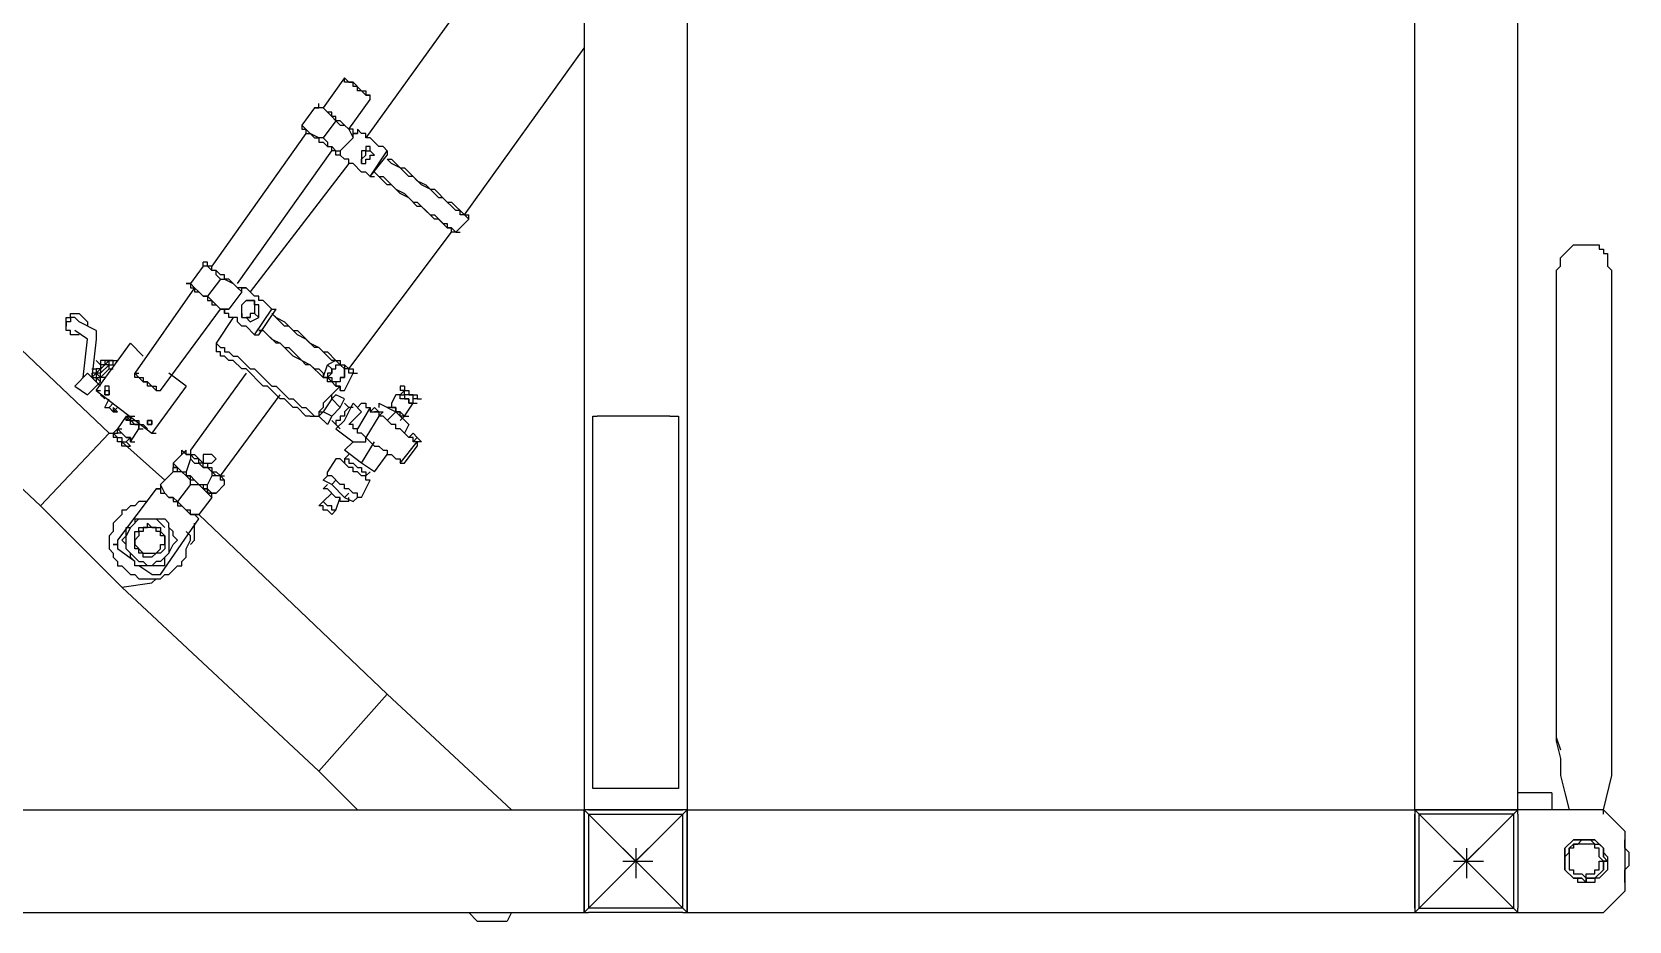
# Model space of a CAD drawing. Extents: x 855 to 1547, y 199 to 1196.
# Drawn here: x 1400.79 to 1439.22, y 561.9 to 583.3 of the extents above; entities that cross this region are included whole.
import ezdxf

# ---------------------------------------------------------------- set-up
doc = ezdxf.new("R2010")
doc.units = 0
doc.layers.add('2345-64C-02_Sort_layout', color=7, linetype='CONTINUOUS')

msp = doc.modelspace()

# ---------------------------------------------------------------- linework, layer by layer
at = {"layer": '2345-64C-02_Sort_layout', "color": 7}
for points in [[(1434.06517, 564.58028), (1434.06517, 598.06018)], [(1436.53754, 564.58028), (1436.53754, 598.06018)], [(1383.58774, 591.77626), (1402.64558, 573.64561)], [(1381.83653, 589.92199), (1400.99733, 571.89435)], [(1413.0501, 586.62551), (1408.82648, 580.75365)], [(1416.55261, 586.72853), (1416.55261, 564.58028)], [(1414.08025, 586.11043), (1414.08025, 564.58028)], [(1411.19583, 578.89938), (1414.08025, 582.91697)], [(1408.31141, 582.19586), (1407.79633, 581.47476)], [(1408.9295, 581.68079), (1408.9295, 581.7838), (1408.82648, 581.7838), (1408.72347, 581.88682), (1408.62045, 581.88682), (1408.62045, 581.98983), (1408.51744, 581.98983), (1408.51744, 582.09285), (1408.31136, 582.09285), (1408.31136, 582.19586)], [(1408.41442, 582.09285), (1408.31141, 582.19586)], [(1408.41442, 582.09285), (1408.51744, 582.09285), (1408.72347, 581.88682), (1408.82648, 581.88682), (1408.82648, 581.7838), (1408.9295, 581.7838)], [(1408.9295, 581.68079), (1408.9295, 581.7838)], [(1407.5903, 581.47476), (1407.28125, 581.0627)], [(1407.5903, 581.47476), (1407.69331, 581.47476), (1407.69331, 581.57777)], [(1407.89934, 581.37174), (1407.79633, 581.47476), (1407.5903, 581.47476)], [(1407.89934, 581.37174), (1407.79633, 581.47476), (1407.69331, 581.47476), (1407.69331, 581.57777)], [(1408.10542, 581.16571), (1408.00232, 581.26873), (1407.89934, 581.37174)], [(1408.31141, 581.0627), (1408.20835, 581.16571), (1408.10533, 581.16571), (1408.10533, 581.26873), (1408.00232, 581.26873), (1408.00232, 581.37174), (1407.89934, 581.37174)], [(1408.41442, 580.95968), (1408.9295, 581.68079)], [(1407.48728, 580.85667), (1407.38427, 580.95968), (1407.28125, 581.0627)], [(1407.28125, 581.0627), (1407.28125, 581.0627), (1407.28125, 580.95968), (1407.38427, 580.95968), (1407.38427, 580.85667), (1407.48728, 580.85667)], [(1408.10542, 581.16571), (1407.79633, 580.75365), (1407.69331, 580.75365), (1407.48728, 580.85667)], [(1408.10542, 581.16571), (1408.20835, 581.0627), (1408.31136, 581.0627)], [(1408.31141, 581.0627), (1408.41442, 580.95968), (1408.51744, 580.75365), (1408.20839, 580.44461)], [(1408.51744, 580.75365), (1408.51744, 580.85667), (1408.62045, 580.85667), (1408.51744, 580.85667), (1408.51744, 580.95968), (1408.41442, 580.95968), (1408.31136, 581.0627)], [(1407.38427, 580.85667), (1405.11794, 577.6632)], [(1407.48728, 580.85667), (1407.5903, 580.75365), (1407.69331, 580.75365), (1407.69331, 580.65064), (1407.79633, 580.65064), (1407.89934, 580.54762), (1408.00232, 580.54762)], [(1407.79633, 580.75365), (1407.89934, 580.65064), (1407.89934, 580.54762), (1408.00232, 580.54762)], [(1408.62045, 580.95968), (1408.62045, 580.85667)], [(1409.34151, 580.44461), (1409.23854, 580.54762), (1409.13553, 580.54762), (1408.9295, 580.75365), (1408.82648, 580.75365), (1408.82648, 580.85667), (1408.72347, 580.85667), (1408.62045, 580.95968)], [(1405.73603, 577.25114), (1408.00232, 580.44461)], [(1408.00232, 580.54762), (1408.10533, 580.44461), (1408.20835, 580.44461)], [(1408.20839, 580.44461), (1408.20835, 580.34159), (1408.10533, 580.34159), (1408.10533, 580.44461), (1408.00232, 580.44461), (1408.00232, 580.54762)], [(1408.9295, 579.82652), (1408.82648, 579.92953), (1408.72347, 579.92953), (1408.51744, 580.13556), (1408.41442, 580.13556), (1408.41442, 580.23858), (1408.31136, 580.23858), (1408.20835, 580.34159)], [(1408.9295, 580.23858), (1408.9295, 580.34159), (1409.03251, 580.34159), (1408.9295, 580.44461), (1408.9295, 580.54762), (1408.82648, 580.54762), (1408.82648, 580.44461), (1408.72347, 580.44461), (1408.72347, 580.13556), (1408.82648, 580.13556), (1408.82648, 580.23858), (1408.9295, 580.23858)], [(1408.72347, 580.13556), (1408.72347, 580.23858), (1408.82648, 580.34159), (1408.82648, 580.44461), (1408.9295, 580.44461)], [(1408.9295, 579.82652), (1409.34151, 580.44461), (1409.34151, 580.34159)], [(1408.9295, 579.82652), (1409.34151, 580.34159)], [(1409.95965, 579.82652), (1409.85663, 579.82652), (1409.65056, 580.03255), (1409.44453, 580.13556), (1409.34151, 580.23858)], [(1409.34151, 580.23858), (1409.44453, 580.23858), (1409.65056, 580.03255), (1409.75362, 580.03255), (1409.95965, 579.82652)], [(1408.41442, 580.13556), (1406.04507, 577.04511)], [(1409.03251, 579.92953), (1409.13553, 579.82652), (1409.23854, 579.82652), (1409.54754, 579.51747), (1409.75362, 579.41445)], [(1409.6506, 579.41445), (1409.44453, 579.62048), (1409.34151, 579.62048), (1409.03251, 579.92953)], [(1408.9295, 579.82652), (1409.03251, 579.82652)], [(1411.29884, 578.79636), (1411.19583, 578.89938), (1411.09281, 578.89938), (1411.09281, 579.00239), (1410.9898, 579.00239), (1410.68071, 579.31144), (1410.57769, 579.31144), (1410.37171, 579.51747), (1410.16568, 579.62048), (1409.95965, 579.82652), (1410.06266, 579.7235), (1410.26869, 579.62048), (1410.37171, 579.51747), (1410.47472, 579.51747), (1410.78372, 579.20842), (1410.88674, 579.20842), (1411.19583, 578.89938), (1411.29884, 578.89938)], [(1410.9898, 578.48732), (1410.88674, 578.48732), (1410.88674, 578.59033), (1410.78372, 578.59033), (1410.57769, 578.79636), (1410.47472, 578.79636), (1410.16568, 579.10541), (1410.06266, 579.10541), (1409.85663, 579.31144), (1409.65056, 579.41445)], [(1409.75362, 579.41445), (1409.95965, 579.20842), (1410.06266, 579.20842), (1410.37171, 578.89938), (1410.47472, 578.89938), (1410.68071, 578.69335), (1410.78372, 578.69335), (1410.78372, 578.59033), (1410.88674, 578.59033), (1410.9898, 578.48732)], [(1410.9898, 578.48732), (1411.29884, 578.79636)], [(1411.29884, 578.79636), (1411.29884, 578.89938)], [(1408.41442, 575.19084), (1410.88678, 578.48732)], [(1410.9898, 578.48732), (1411.09281, 578.48732)], [(1437.46467, 577.56018), (1437.56769, 577.6632), (1437.56769, 577.86923), (1437.87669, 578.17827), (1438.18578, 578.17827)], [(1438.18578, 578.17827), (1438.49482, 578.17827), (1438.49482, 578.07526), (1438.59784, 578.07526), (1438.59784, 577.97224), (1438.70085, 577.97224), (1438.70085, 577.6632), (1438.80387, 577.56018)], [(1404.91191, 577.6632), (1404.60286, 577.25114)], [(1404.91191, 577.6632), (1404.91191, 577.76621)], [(1405.11794, 577.56018), (1405.11794, 577.6632), (1405.01492, 577.6632), (1405.01492, 577.76621), (1404.91191, 577.76621)], [(1405.11794, 577.56018), (1405.01492, 577.6632), (1404.91191, 577.6632)], [(1405.32397, 577.35415), (1405.22095, 577.45717), (1405.22095, 577.56018), (1405.11794, 577.56018)], [(1405.63301, 577.25114), (1405.52996, 577.35415), (1405.42694, 577.35415), (1405.42694, 577.45717), (1405.32397, 577.45717), (1405.22095, 577.56018), (1405.11794, 577.56018)], [(1437.46467, 577.56018), (1437.46467, 573.85164)], [(1438.80387, 573.85164), (1438.80387, 577.56018)], [(1404.70588, 577.14812), (1403.26367, 575.08782), (1403.36668, 575.08782)], [(1404.60286, 577.25114), (1404.4998, 577.25114), (1404.60286, 577.25114), (1404.60286, 577.14812), (1404.70588, 577.14812), (1404.70588, 577.04511), (1404.80889, 577.04511)], [(1404.80889, 577.04511), (1404.70588, 577.14812), (1404.60286, 577.25114)], [(1405.32397, 577.35415), (1405.01492, 576.94209), (1404.91191, 576.94209), (1404.80889, 577.04511)], [(1405.32397, 577.35415), (1405.42694, 577.35415), (1405.63297, 577.25114)], [(1405.63301, 577.25114), (1405.73599, 577.14812), (1405.83904, 577.04511), (1405.53004, 576.63305)], [(1405.83904, 577.04511), (1405.83904, 577.14812), (1405.73599, 577.14812), (1405.63297, 577.25114)], [(1405.83904, 577.14812), (1405.94206, 577.14812)], [(1406.56015, 576.63305), (1406.35412, 576.83908), (1406.2511, 576.83908), (1406.2511, 576.94209), (1406.14809, 576.94209), (1405.94206, 577.14812), (1405.83904, 577.14812)], [(1404.80889, 577.04511), (1404.91191, 576.94209), (1405.01492, 576.94209), (1405.01492, 576.83908), (1405.11794, 576.83908), (1405.11794, 576.73606), (1405.22095, 576.73606)], [(1405.01492, 576.94209), (1405.11794, 576.83908), (1405.22095, 576.73606)], [(1405.83904, 576.42702), (1405.83904, 576.63305), (1405.83904, 576.73606), (1405.94206, 576.83908), (1406.14809, 576.83908)], [(1405.94206, 576.83908), (1405.83904, 576.73606)], [(1406.04507, 576.83908), (1405.94206, 576.83908)], [(1406.14809, 576.83908), (1406.04507, 576.83908)], [(1406.14809, 576.83908), (1406.14809, 576.63305)], [(1406.14809, 576.73606), (1406.14809, 576.83908)], [(1401.92447, 576.01496), (1401.7184, 576.01496), (1401.7184, 576.11797), (1401.61538, 576.11797), (1401.61538, 576.42702), (1401.7184, 576.42702), (1401.7184, 576.53003), (1401.92443, 576.53003), (1402.1305, 576.324), (1402.1305, 576.22099)], [(1401.92447, 576.324), (1401.82141, 576.42702), (1401.7184, 576.42702), (1401.7184, 576.324), (1401.61538, 576.324), (1401.61538, 576.22099)], [(1403.88176, 574.67576), (1405.32397, 576.63305)], [(1405.22095, 576.73606), (1405.32397, 576.63305), (1405.52996, 576.63305)], [(1405.53004, 576.63305), (1405.42694, 576.63305), (1405.42694, 576.53003), (1405.42694, 576.63305), (1405.32397, 576.63305), (1405.22095, 576.73606)], [(1405.63301, 576.42702), (1405.22095, 575.80893), (1405.22095, 575.6029)], [(1406.14809, 576.01496), (1405.94206, 576.22099), (1405.83904, 576.22099), (1405.73599, 576.324), (1405.73599, 576.42702), (1405.52996, 576.42702), (1405.52996, 576.53003), (1405.42694, 576.53003)], [(1405.83904, 576.63305), (1405.83904, 576.73606)], [(1405.83904, 576.53003), (1405.83904, 576.53003), (1405.83904, 576.63305)], [(1405.83904, 576.53003), (1405.83904, 576.53003), (1405.83904, 576.42702)], [(1405.83904, 576.42702), (1406.04507, 576.42702)], [(1405.83904, 576.42702), (1405.94206, 576.42702)], [(1406.04507, 576.324), (1405.94206, 576.42702)], [(1406.04507, 576.42702), (1406.04507, 576.42702), (1405.94206, 576.42702)], [(1406.14809, 576.63305), (1406.14809, 576.53003), (1406.04507, 576.53003), (1406.04507, 576.42702)], [(1406.14809, 576.53003), (1406.04507, 576.53003), (1406.04507, 576.42702)], [(1406.04507, 576.324), (1406.2511, 576.42702)], [(1406.14809, 576.73606), (1406.14809, 576.63305)], [(1406.2511, 576.73606), (1406.14809, 576.73606)], [(1406.14809, 576.63305), (1406.14809, 576.53003)], [(1406.14809, 576.01496), (1406.56015, 576.63305), (1406.66316, 576.63305)], [(1406.2511, 576.42702), (1406.14809, 576.53003)], [(1406.2511, 576.42702), (1406.2511, 576.73606)], [(1406.2511, 576.01496), (1406.66316, 576.63305)], [(1408.10542, 575.39687), (1408.00232, 575.39687), (1407.69331, 575.70591), (1407.5903, 575.70591), (1407.38427, 575.91194), (1407.17824, 576.01496), (1406.97217, 576.22099), (1406.86915, 576.22099), (1406.56015, 576.53003), (1406.66316, 576.42702), (1406.86915, 576.324), (1407.07518, 576.11797), (1407.17824, 576.11797), (1407.48728, 575.80893), (1407.69331, 575.70591), (1407.79633, 575.6029), (1407.89934, 575.6029), (1408.10533, 575.39687), (1408.20835, 575.39687), (1408.20835, 575.29385), (1408.31136, 575.29385), (1408.41442, 575.19084), (1408.51744, 575.19084), (1408.51744, 575.08782)], [(1402.02749, 574.98481), (1402.1305, 575.91194), (1401.82146, 576.11797)], [(1402.33653, 576.11797), (1401.92447, 576.324)], [(1402.33653, 576.11797), (1402.33653, 575.91194), (1402.23352, 574.98481)], [(1406.14809, 576.01496), (1406.2511, 576.01496)], [(1406.2511, 576.11797), (1406.35412, 576.11797), (1406.56015, 575.91194), (1406.76614, 575.80893), (1406.86915, 575.70591), (1406.97217, 575.70591), (1407.28125, 575.39687), (1407.48728, 575.29385), (1407.5903, 575.19084), (1407.69331, 575.19084), (1407.79633, 575.08782), (1407.79633, 574.98481)], [(1408.20839, 574.67576), (1408.20835, 574.77878), (1408.10533, 574.77878), (1408.00232, 574.88179), (1407.89934, 574.88179), (1407.89934, 574.98481), (1407.79633, 574.98481), (1407.48728, 575.29385), (1407.38427, 575.29385), (1407.28125, 575.39687), (1407.07518, 575.49988), (1406.76614, 575.80893), (1406.66316, 575.80893), (1406.35412, 576.11797), (1406.2511, 576.11797)], [(1402.33653, 574.67576), (1403.16065, 575.80893)], [(1403.4697, 575.49988), (1403.16065, 575.80893)], [(1405.22095, 575.80893), (1405.32397, 575.70591), (1405.42694, 575.70591), (1405.42694, 575.6029), (1405.52996, 575.6029), (1405.63297, 575.49988), (1405.73599, 575.49988), (1406.04507, 575.19084), (1406.14809, 575.19084), (1406.56015, 574.77878), (1406.66316, 574.77878), (1406.97217, 574.46973), (1407.07518, 574.46973), (1407.28125, 574.2637), (1407.38427, 574.2637), (1407.48728, 574.16069), (1407.48728, 574.16069), (1407.5903, 574.05767), (1407.69331, 574.05767)], [(1407.48728, 574.05767), (1407.38427, 574.05767), (1407.17824, 574.2637), (1407.07518, 574.2637), (1406.86915, 574.46973), (1406.76614, 574.46973), (1406.45713, 574.77878), (1406.35412, 574.77878), (1405.94206, 575.19084), (1405.83904, 575.19084), (1405.63297, 575.39687), (1405.52996, 575.39687), (1405.42694, 575.49988), (1405.32397, 575.49988), (1405.32397, 575.6029), (1405.22095, 575.6029)], [(1402.54256, 575.39687), (1402.54256, 575.29385), (1402.43955, 575.29385), (1402.43955, 575.19084), (1402.33653, 575.19084), (1402.33653, 575.08782), (1402.23352, 575.08782)], [(1402.43955, 575.29385), (1402.33653, 575.39687)], [(1402.64558, 575.39687), (1402.54256, 575.39687), (1402.54256, 575.29385), (1402.43955, 575.19084), (1402.43955, 575.08782), (1402.33653, 575.08782), (1402.33653, 574.98481)], [(1402.54256, 575.39687), (1402.54256, 575.29385), (1402.33653, 575.08782), (1402.33653, 574.98481)], [(1402.54256, 575.39687), (1402.54256, 575.29385), (1402.43955, 575.19084), (1402.43955, 575.08782), (1402.33653, 575.08782), (1402.33653, 574.98481)], [(1402.54256, 575.39687), (1402.54256, 575.29385), (1402.43955, 575.29385), (1402.43955, 575.19084), (1402.33653, 575.08782), (1402.33653, 574.98481)], [(1402.33653, 574.98481), (1402.43955, 574.98481), (1402.43955, 575.08782), (1402.64558, 575.29385), (1402.64558, 575.39687), (1402.74859, 575.39687)], [(1402.54256, 575.29385), (1402.33653, 575.08782)], [(1402.54256, 575.39687), (1402.43955, 575.39687), (1402.43955, 575.19084)], [(1402.43955, 574.88179), (1402.43955, 574.98481), (1402.64558, 575.19084), (1402.64558, 575.29385), (1402.74859, 575.29385), (1402.74859, 575.39687)], [(1402.64558, 575.39687), (1402.54256, 575.39687)], [(1402.54256, 575.39687), (1402.64558, 575.39687)], [(1402.54256, 575.39687), (1402.64558, 575.39687)], [(1402.54256, 575.39687), (1402.64558, 575.39687)], [(1402.54256, 575.39687), (1402.64558, 575.39687)], [(1402.54256, 575.29385), (1402.64558, 575.39687)], [(1402.64558, 575.29385), (1402.54256, 575.29385)], [(1402.64558, 575.39687), (1402.74859, 575.39687)], [(1402.74859, 575.39687), (1402.64558, 575.39687)], [(1402.74859, 575.39687), (1402.85156, 575.39687)], [(1402.74859, 575.29385), (1402.74859, 575.39687)], [(1407.79633, 574.98481), (1407.89934, 575.29385), (1408.00232, 575.19084)], [(1408.10542, 575.39687), (1407.89934, 575.29385)], [(1408.00232, 575.19084), (1408.00232, 575.19084), (1408.10533, 575.19084), (1408.10533, 575.29385)], [(1408.00232, 575.08782), (1408.00232, 575.19084), (1408.10533, 575.19084), (1408.10533, 575.29385)], [(1408.10542, 575.29385), (1408.10533, 575.29385), (1408.20835, 575.29385)], [(1408.10542, 575.39687), (1408.20839, 575.29385)], [(1408.10542, 575.29385), (1408.20835, 575.29385), (1408.31136, 575.29385), (1408.31136, 575.08782)], [(1408.20839, 575.29385), (1408.20835, 575.29385)], [(1408.31141, 575.08782), (1408.31136, 575.19084), (1408.31136, 575.19084), (1408.20835, 575.29385)], [(1402.1305, 575.08782), (1401.82146, 574.77878)], [(1402.1305, 575.08782), (1402.33653, 574.88179)], [(1402.43955, 574.88179), (1402.1305, 574.57275)], [(1402.23352, 575.19084), (1402.33653, 575.19084)], [(1402.43955, 575.19084), (1402.33653, 575.19084), (1402.33653, 575.08782), (1402.23352, 574.98481)], [(1402.23352, 575.08782), (1402.23352, 574.98481), (1402.33653, 574.98481)], [(1402.43955, 574.98481), (1402.33653, 575.08782)], [(1402.33653, 575.08782), (1402.33653, 574.98481)], [(1402.33653, 574.98481), (1402.43955, 574.98481)], [(1402.33653, 574.98481), (1402.43955, 574.98481)], [(1402.33653, 574.98481), (1402.43955, 574.98481)], [(1402.33653, 574.98481), (1402.43955, 574.98481)], [(1402.33653, 574.98481), (1402.43955, 574.88179)], [(1402.33653, 574.98481), (1402.33653, 574.88179)], [(1402.43955, 574.77878), (1402.33653, 574.88179)], [(1402.54256, 574.98481), (1402.43955, 574.98481)], [(1402.64558, 575.19084), (1402.74859, 575.19084)], [(1403.26367, 575.08782), (1403.36668, 574.98481), (1403.4697, 574.98481), (1403.4697, 574.88179), (1403.57271, 574.88179), (1403.67573, 574.77878), (1403.77874, 574.77878), (1403.77874, 574.67576), (1403.88176, 574.67576)], [(1403.77874, 574.67576), (1403.67573, 574.77878), (1403.57271, 574.77878), (1403.57271, 574.88179), (1403.4697, 574.88179), (1403.36668, 574.98481), (1403.26367, 574.98481), (1403.26367, 575.08782)], [(1404.49985, 574.77878), (1404.08779, 575.08782)], [(1405.94206, 575.08782), (1404.60286, 573.23355)], [(1407.79633, 574.98481), (1407.89934, 574.98481)], [(1408.00232, 575.19084), (1408.00232, 575.19084), (1408.00232, 575.08782), (1407.89934, 574.98481)], [(1408.00232, 575.08782), (1407.89934, 575.08782), (1407.89934, 574.98481), (1408.00232, 574.98481), (1408.00232, 574.88179)], [(1408.00232, 574.88179), (1407.89934, 574.98481)], [(1408.31141, 575.08782), (1408.31136, 574.98481), (1408.20835, 574.98481), (1408.20835, 574.88179), (1408.00232, 574.88179)], [(1408.20839, 574.88179), (1408.10533, 574.88179), (1408.00232, 574.88179)], [(1408.10542, 574.88179), (1408.10533, 574.77878), (1408.20835, 574.77878), (1408.20835, 574.67576), (1408.31136, 574.67576)], [(1408.20839, 574.98481), (1408.20835, 574.98481), (1408.20835, 574.88179)], [(1408.20839, 574.98481), (1408.31136, 574.98481), (1408.31136, 575.08782)], [(1408.51744, 575.08782), (1408.41442, 575.08782), (1408.41442, 575.19084), (1408.31136, 575.19084)], [(1408.31141, 574.67576), (1408.51744, 575.08782)], [(1408.51744, 575.08782), (1408.62045, 575.08782)], [(1401.82146, 574.77878), (1402.1305, 574.57275)], [(1402.33653, 574.67576), (1403.67573, 573.64561)], [(1402.33653, 574.67576), (1403.67573, 573.64561)], [(1402.33653, 574.67576), (1402.43955, 574.67576)], [(1402.54256, 574.46973), (1402.43955, 574.57275)], [(1402.54256, 574.57275), (1402.64558, 574.57275), (1402.64558, 574.77878), (1402.54256, 574.77878), (1402.54256, 574.57275)], [(1402.54256, 574.67576), (1402.64558, 574.67576), (1402.64558, 574.57275), (1402.54256, 574.57275), (1402.54256, 574.67576)], [(1402.54256, 574.2637), (1402.64558, 574.46973)], [(1404.49985, 574.77878), (1403.67573, 573.64561)], [(1403.77874, 574.67576), (1403.88176, 574.67576)], [(1405.32397, 572.61546), (1406.76614, 574.57275)], [(1408.10542, 574.67576), (1407.79633, 574.36672), (1407.79633, 574.2637), (1407.69331, 574.16069), (1407.69331, 574.05767)], [(1408.00232, 574.46973), (1407.79633, 574.16069)], [(1408.00232, 574.46973), (1408.00232, 574.57275)], [(1408.20839, 574.2637), (1408.00232, 574.46973), (1408.10542, 574.57275)], [(1408.10542, 574.67576), (1408.20839, 574.77878)], [(1408.31141, 574.46973), (1408.10542, 574.57275)], [(1408.20839, 574.67576), (1408.31141, 574.67576)], [(1408.20839, 574.2637), (1408.31141, 574.46973)], [(1409.54759, 574.57275), (1409.44461, 574.36672), (1409.44461, 574.2637)], [(1409.6506, 574.57275), (1409.75362, 574.57275), (1409.75362, 574.46973), (1409.85663, 574.46973), (1409.85663, 574.36672), (1409.95965, 574.36672), (1409.85663, 574.36672), (1409.85663, 574.46973), (1409.65056, 574.46973), (1409.65056, 574.57275), (1409.54754, 574.57275)], [(1409.6506, 574.57275), (1409.54759, 574.57275)], [(1409.6506, 574.77878), (1409.6506, 574.67576), (1409.65056, 574.67576)], [(1409.75362, 574.77878), (1409.65056, 574.77878)], [(1410.06266, 574.46973), (1409.95965, 574.46973), (1409.95965, 574.57275), (1409.75362, 574.57275), (1409.75362, 574.67576), (1409.65056, 574.67576)], [(1409.75362, 574.67576), (1409.6506, 574.57275)], [(1409.75362, 574.77878), (1409.75362, 574.67576), (1409.85663, 574.67576), (1409.85663, 574.57275), (1410.06266, 574.57275), (1410.06266, 574.46973)], [(1409.95965, 574.36672), (1409.95965, 574.46973)], [(1410.06266, 574.46973), (1410.16568, 574.46973)], [(1402.54256, 574.2637), (1402.64558, 574.2637)], [(1402.64558, 574.2637), (1402.74859, 574.36672)], [(1402.64558, 574.2637), (1402.74859, 574.16069)], [(1402.74859, 574.16069), (1402.85156, 574.2637)], [(1402.74859, 574.16069), (1402.85156, 574.2637)], [(1402.85156, 574.16069), (1402.74859, 574.2637), (1402.74859, 574.16069), (1402.85156, 574.16069)], [(1402.74859, 574.16069), (1402.85156, 574.16069), (1402.74859, 574.16069)], [(1402.74859, 574.16069), (1402.85156, 574.16069)], [(1407.69331, 574.16069), (1407.79633, 574.16069)], [(1407.79633, 574.16069), (1407.69331, 574.05767)], [(1408.00232, 574.05767), (1407.79633, 574.16069)], [(1408.20839, 574.2637), (1408.00232, 574.05767)], [(1408.41442, 574.2637), (1408.31136, 574.16069), (1408.31136, 574.05767), (1408.20835, 574.05767), (1408.20835, 573.95466), (1408.10533, 573.95466), (1408.10533, 573.85164)], [(1408.51744, 574.2637), (1408.41442, 574.2637), (1408.31141, 574.36672)], [(1408.31141, 573.95466), (1408.51744, 574.36672)], [(1408.72347, 574.16069), (1408.41442, 573.85164)], [(1408.72347, 574.16069), (1408.51744, 574.36672)], [(1408.72347, 574.36672), (1408.62045, 574.2637)], [(1408.9295, 574.2637), (1408.62045, 573.74863)], [(1408.72347, 574.36672), (1408.82648, 574.36672), (1408.82648, 574.2637), (1408.9295, 574.2637)], [(1408.9295, 574.2637), (1408.9295, 574.16069), (1409.13553, 574.16069), (1409.13553, 574.05767)], [(1409.03251, 574.2637), (1408.9295, 574.16069)], [(1409.03251, 574.2637), (1409.13553, 574.16069)], [(1409.13553, 574.16069), (1409.03251, 574.16069)], [(1409.13553, 574.36672), (1409.13553, 574.2637)], [(1409.13553, 574.36672), (1409.54759, 574.16069)], [(1409.13553, 574.16069), (1409.23854, 574.16069), (1409.13553, 574.05767)], [(1409.44461, 574.2637), (1409.34151, 574.2637)], [(1409.54759, 574.16069), (1409.34151, 573.95466)], [(1409.44461, 574.36672), (1409.44453, 574.2637), (1409.54754, 574.2637), (1409.54754, 574.16069), (1409.65056, 574.16069), (1409.75362, 574.05767), (1409.65056, 574.05767), (1409.65056, 574.16069), (1409.54754, 574.16069), (1409.54754, 574.2637), (1409.44453, 574.2637)], [(1409.54759, 574.16069), (1409.85663, 573.85164), (1409.75362, 573.64561)], [(1409.75362, 574.05767), (1409.95965, 574.36672)], [(1409.95965, 574.36672), (1410.06266, 574.36672)], [(1402.85156, 573.74863), (1402.74859, 573.64561)], [(1403.05764, 574.05767), (1402.85156, 573.74863)], [(1402.85156, 573.74863), (1402.95466, 573.74863)], [(1402.85156, 573.74863), (1403.05759, 573.5426), (1403.16061, 573.5426)], [(1403.16065, 573.43958), (1403.16061, 573.5426), (1403.05759, 573.5426), (1402.95458, 573.64561), (1402.85156, 573.64561), (1402.85156, 573.74863)], [(1403.36668, 573.74863), (1403.36668, 573.85164), (1403.16061, 573.85164), (1403.16061, 573.95466), (1403.05759, 573.95466), (1403.05759, 574.05767)], [(1403.05764, 574.05767), (1403.16065, 574.05767)], [(1403.16065, 574.05767), (1403.05764, 573.95466)], [(1403.05764, 574.05767), (1403.26367, 573.85164), (1403.36668, 573.85164), (1403.36668, 573.74863)], [(1403.16065, 574.05767), (1403.16061, 573.95466), (1403.36668, 573.95466), (1403.36668, 573.85164)], [(1403.16065, 574.05767), (1403.26367, 574.05767)], [(1403.16065, 573.43958), (1403.36668, 573.74863)], [(1403.36668, 573.85164), (1403.4697, 573.85164)], [(1403.36668, 573.85164), (1403.4697, 573.85164)], [(1403.36668, 573.74863), (1403.4697, 573.74863)], [(1403.57271, 573.74863), (1403.4697, 573.85164)], [(1403.57271, 573.85164), (1403.67573, 573.85164), (1403.67573, 573.95466), (1403.57271, 573.95466), (1403.57271, 573.85164)], [(1403.57271, 573.95466), (1403.67573, 573.95466), (1403.67573, 573.85164), (1403.57271, 573.85164), (1403.57271, 573.95466)], [(1407.48728, 574.05767), (1407.69331, 574.05767)], [(1407.89934, 573.85164), (1407.69331, 574.05767)], [(1408.00232, 574.05767), (1407.89934, 573.85164)], [(1408.00232, 573.95466), (1408.10542, 573.85164)], [(1408.31141, 573.95466), (1408.10533, 573.74863)], [(1408.10542, 573.85164), (1408.20839, 573.74863)], [(1408.10542, 573.74863), (1408.51744, 573.43958)], [(1408.62045, 573.74863), (1408.51744, 573.74863), (1408.51744, 573.85164), (1408.41442, 573.85164)], [(1408.82648, 573.5426), (1408.72347, 573.64561), (1408.62045, 573.64561), (1408.62045, 573.74863)], [(1409.13553, 574.05767), (1408.82648, 573.5426)], [(1410.06266, 573.43958), (1409.95965, 573.43958), (1409.95965, 573.5426), (1409.85663, 573.5426), (1409.65056, 573.74863), (1409.54754, 573.74863), (1409.54754, 573.85164), (1409.44453, 573.85164), (1409.23854, 574.05767), (1409.13553, 574.05767)], [(1409.6506, 573.95466), (1409.75362, 574.05767)], [(1409.75362, 574.05767), (1409.85663, 574.05767)], [(1414.38929, 565.09536), (1414.28628, 565.09536), (1414.28628, 574.05767), (1414.38929, 574.05767)], [(1416.14055, 574.05767), (1414.38929, 574.05767)], [(1416.34658, 574.05767), (1416.34658, 565.09536), (1416.14055, 565.09536)], [(1416.14055, 574.05767), (1416.34658, 574.05767)], [(1437.46467, 573.85164), (1437.46467, 566.22853)], [(1438.80387, 566.22853), (1438.80387, 573.85164)], [(1402.64558, 573.64561), (1400.99733, 571.89435)], [(1402.64558, 573.64561), (1400.99733, 571.89435)], [(1402.64558, 573.64561), (1402.74859, 573.64561)], [(1402.74859, 573.64561), (1402.85156, 573.64561)], [(1402.74859, 573.64561), (1402.74859, 573.5426)], [(1402.74859, 573.64561), (1402.85156, 573.5426), (1402.95458, 573.5426), (1402.95458, 573.43958), (1403.05759, 573.43958)], [(1403.05764, 573.33657), (1402.95458, 573.33657), (1402.95458, 573.43958), (1402.85156, 573.43958), (1402.85156, 573.5426), (1402.74859, 573.5426)], [(1402.95466, 573.43958), (1403.98477, 572.51244)], [(1403.05764, 573.33657), (1403.05759, 573.33657)], [(1403.05764, 573.33657), (1403.05759, 573.33657)], [(1403.05764, 573.43958), (1403.16065, 573.5426)], [(1403.05764, 573.43958), (1403.16061, 573.33657)], [(1403.05764, 573.33657), (1403.16065, 573.33657)], [(1403.16065, 573.5426), (1403.16061, 573.43958)], [(1403.16065, 573.43958), (1403.16061, 573.43958)], [(1403.16065, 573.33657), (1403.16061, 573.33657)], [(1403.16065, 573.43958), (1403.26367, 573.43958)], [(1403.67573, 573.64561), (1403.77874, 573.64561)], [(1408.72347, 572.92451), (1408.31141, 573.23355), (1408.51744, 573.43958)], [(1408.51744, 573.43958), (1408.82648, 573.43958), (1408.82648, 573.5426)], [(1408.72347, 572.92451), (1409.03251, 573.43958)], [(1408.82648, 573.5426), (1409.03251, 573.33657), (1409.13553, 573.33657), (1409.23854, 573.23355), (1409.34151, 573.23355), (1409.34151, 573.13054), (1409.44453, 573.13054), (1409.54754, 573.02752), (1409.65056, 573.02752), (1409.65056, 572.92451)], [(1409.6506, 572.92451), (1410.06266, 573.43958)], [(1409.75362, 572.92451), (1410.06266, 573.33657)], [(1409.85663, 573.5426), (1409.95965, 573.64561), (1410.06266, 573.5426)], [(1410.06266, 573.5426), (1409.95965, 573.43958)], [(1410.06266, 573.5426), (1410.16568, 573.43958), (1410.06266, 573.43958)], [(1410.06266, 573.43958), (1410.06266, 573.33657)], [(1404.39683, 573.13054), (1404.19076, 572.92451)], [(1404.19076, 572.92451), (1404.19076, 572.82149)], [(1404.19076, 572.92451), (1404.29377, 572.82149)], [(1404.39683, 573.13054), (1404.39679, 573.23355), (1404.4998, 573.13054)], [(1404.49985, 573.23355), (1404.39683, 573.13054)], [(1404.49985, 573.13054), (1404.4998, 573.13054), (1404.4998, 573.23355)], [(1404.91191, 572.82149), (1404.91191, 572.92451), (1404.80889, 572.92451), (1404.80889, 573.02752), (1404.70588, 573.02752), (1404.60286, 573.13054), (1404.4998, 573.13054)], [(1404.49985, 573.13054), (1404.60286, 573.13054), (1404.60286, 573.02752)], [(1404.60286, 573.02752), (1404.49985, 572.71847)], [(1404.60286, 573.23355), (1404.60286, 573.13054)], [(1404.60286, 573.23355), (1404.60286, 573.13054), (1404.70588, 573.13054), (1404.91191, 572.92451), (1405.01492, 572.92451)], [(1404.60286, 573.02752), (1404.70588, 572.92451), (1404.80889, 572.92451), (1404.91191, 572.82149)], [(1405.11794, 572.92451), (1405.22095, 573.02752), (1405.11794, 573.13054), (1404.91191, 573.13054), (1404.91191, 572.92451), (1405.11794, 572.92451)], [(1405.01492, 572.92451), (1405.01492, 572.82149), (1405.11794, 572.82149), (1405.11794, 572.71847), (1405.22095, 572.71847), (1405.32397, 572.61546)], [(1408.10542, 573.02752), (1407.89934, 572.71847)], [(1408.51744, 572.71847), (1408.51744, 572.82149), (1408.41442, 572.82149), (1408.20835, 573.02752), (1408.10533, 573.02752)], [(1408.41442, 573.13054), (1408.31141, 573.02752)], [(1408.31141, 573.02752), (1408.31141, 572.92451)], [(1408.31141, 573.02752), (1408.41442, 573.02752), (1408.41442, 572.92451), (1408.51744, 572.92451), (1408.62045, 572.82149), (1408.72347, 572.82149), (1408.72347, 572.71847), (1408.82648, 572.71847), (1408.82648, 572.61546)], [(1409.03251, 572.71847), (1408.72347, 572.92451)], [(1409.03251, 572.71847), (1409.34151, 573.13054)], [(1409.6506, 572.92451), (1409.65056, 572.92451), (1409.75362, 572.92451)], [(1404.19076, 572.71847), (1403.88176, 572.40943)], [(1404.19076, 572.71847), (1404.19076, 572.82149)], [(1404.39683, 572.71847), (1404.29377, 572.71847), (1404.29377, 572.82149), (1404.19076, 572.82149)], [(1404.19076, 572.82149), (1404.29377, 572.82149)], [(1404.39683, 572.71847), (1404.29377, 572.71847), (1404.19076, 572.71847)], [(1404.49985, 572.71847), (1404.4998, 572.61546), (1404.60286, 572.61546), (1404.70588, 572.51244), (1404.60286, 572.51244), (1404.60286, 572.61546), (1404.4998, 572.61546), (1404.39679, 572.71847), (1404.29377, 572.71847), (1404.29377, 572.82149)], [(1404.29386, 572.82149), (1404.39679, 572.71847), (1404.4998, 572.71847)], [(1404.60286, 572.40943), (1404.60286, 572.51244), (1404.4998, 572.61546), (1404.39679, 572.71847)], [(1404.91191, 572.30641), (1404.70588, 572.51244), (1404.60286, 572.51244), (1404.60286, 572.61546), (1404.4998, 572.61546), (1404.39679, 572.71847)], [(1404.91191, 572.82149), (1405.01492, 572.82149), (1405.11794, 572.71847), (1405.11794, 572.61546)], [(1405.32397, 572.61546), (1405.22095, 572.61546), (1405.01492, 572.82149), (1404.91191, 572.82149)], [(1405.11794, 572.61546), (1405.01492, 572.40943)], [(1405.32397, 572.61546), (1405.22095, 572.61546), (1405.11794, 572.61546)], [(1405.32397, 572.61546), (1405.42694, 572.61546)], [(1405.42694, 572.40943), (1405.42694, 572.51244), (1405.32397, 572.61546)], [(1405.42694, 572.51244), (1405.32397, 572.51244), (1405.32397, 572.61546)], [(1407.79633, 572.51244), (1407.89934, 572.61546)], [(1408.31141, 572.40943), (1408.20835, 572.40943), (1408.00232, 572.61546), (1407.89934, 572.61546), (1407.89934, 572.71847)], [(1408.9295, 572.51244), (1408.82648, 572.51244), (1408.82648, 572.61546), (1408.72347, 572.61546), (1408.62045, 572.71847), (1408.51744, 572.71847)], [(1408.82648, 572.51244), (1408.82648, 572.61546), (1408.9295, 572.71847)], [(1403.77874, 572.30641), (1402.85156, 571.07023)], [(1403.88176, 572.40943), (1403.88176, 572.30641), (1403.77874, 572.30641)], [(1403.77874, 572.30641), (1403.88176, 572.30641)], [(1404.08779, 572.10038), (1403.98477, 572.2034), (1403.88176, 572.40943)], [(1403.88176, 572.30641), (1403.88176, 572.2034), (1403.98477, 572.2034), (1404.08779, 572.10038)], [(1404.60286, 572.40943), (1404.29386, 571.99737), (1404.19076, 572.10038), (1404.08779, 572.10038)], [(1404.60286, 572.40943), (1404.70588, 572.40943), (1404.91191, 572.40943), (1404.91191, 572.30641), (1405.01492, 572.2034), (1405.11794, 572.10038), (1404.80889, 571.68832)], [(1404.70588, 572.51244), (1404.80889, 572.40943), (1404.91191, 572.40943), (1405.01492, 572.40943)], [(1404.70588, 572.51244), (1404.91191, 572.30641), (1405.01492, 572.30641), (1405.01492, 572.2034), (1405.11794, 572.2034)], [(1405.11794, 572.10038), (1405.11794, 572.2034), (1405.01492, 572.2034), (1405.01492, 572.30641), (1404.91191, 572.30641)], [(1405.11794, 572.2034), (1405.01492, 572.30641), (1405.01492, 572.40943)], [(1405.42694, 572.40943), (1405.22095, 572.2034), (1405.11794, 572.2034)], [(1405.11794, 572.2034), (1405.22095, 572.2034)], [(1405.42694, 572.40943), (1405.42694, 572.51244)], [(1408.00232, 572.40943), (1407.79633, 572.51244)], [(1407.89934, 572.40943), (1407.79633, 572.30641)], [(1408.10542, 572.10038), (1407.89934, 572.30641), (1407.79633, 572.30641)], [(1408.00232, 572.2034), (1407.79633, 571.99737)], [(1408.00232, 572.40943), (1408.10542, 572.51244)], [(1408.00232, 572.40943), (1408.31141, 572.10038)], [(1408.72347, 572.10038), (1408.62045, 572.10038), (1408.62045, 572.2034), (1408.51744, 572.2034), (1408.41442, 572.30641), (1408.31136, 572.30641), (1408.31136, 572.40943)], [(1408.31141, 572.10038), (1408.41442, 572.2034)], [(1408.72347, 572.10038), (1408.9295, 572.51244)], [(1400.99733, 571.89435), (1402.95466, 569.93707)], [(1403.57271, 571.99737), (1403.36668, 571.99737), (1403.26367, 571.89435), (1403.16061, 571.89435), (1403.05759, 571.79134), (1402.95458, 571.79134), (1402.95458, 571.68832), (1402.74859, 571.48229), (1402.74859, 571.27626), (1402.64558, 571.17325), (1402.64558, 570.8642), (1402.74859, 570.76119), (1402.74859, 570.65817), (1402.85156, 570.55516), (1402.85156, 570.45214), (1402.95458, 570.45214), (1403.16061, 570.24611), (1403.26367, 570.24611), (1403.36668, 570.1431), (1403.77874, 570.1431), (1403.88176, 570.1431), (1403.98477, 570.24611), (1404.08779, 570.24611), (1404.29377, 570.45214), (1404.39679, 570.45214), (1404.39679, 570.55516), (1404.4998, 570.65817), (1404.4998, 570.8642), (1404.60286, 571.07023), (1404.60286, 571.17325), (1404.4998, 571.27626)], [(1404.08779, 572.10038), (1404.19076, 572.10038), (1404.19076, 571.99737), (1404.29377, 571.99737), (1404.29377, 571.89435), (1404.39679, 571.89435), (1404.4998, 571.79134)], [(1404.29386, 571.99737), (1404.39679, 571.89435), (1404.4998, 571.79134)], [(1404.80889, 571.68832), (1404.70588, 571.68832), (1404.60286, 571.68832), (1404.60286, 571.79134), (1404.4998, 571.79134)], [(1404.49985, 571.79134), (1404.60286, 571.68832), (1404.80889, 571.68832)], [(1407.79633, 571.99737), (1407.69331, 571.89435)], [(1407.89934, 571.79134), (1407.79633, 571.79134), (1407.79633, 571.89435), (1407.69331, 571.89435)], [(1407.89934, 571.89435), (1407.79633, 571.99737)], [(1408.10542, 571.79134), (1408.00232, 571.79134), (1408.00232, 571.89435), (1407.89934, 571.89435)], [(1408.00232, 571.68832), (1407.89934, 571.79134)], [(1408.00232, 571.68832), (1408.10542, 571.79134)], [(1408.41442, 571.99737), (1408.20835, 571.99737), (1408.20835, 572.10038), (1408.10533, 572.10038)], [(1408.10542, 571.79134), (1408.20839, 572.10038)], [(1408.31141, 572.10038), (1408.51744, 571.99737)], [(1408.41442, 571.99737), (1408.41442, 572.10038)], [(1408.51744, 571.99737), (1408.62045, 572.10038)], [(1403.16065, 571.37928), (1403.05759, 571.17325), (1402.95458, 571.07023)], [(1403.16065, 570.76119), (1403.05759, 570.8642), (1403.05759, 571.37928), (1403.16061, 571.37928), (1403.36668, 571.58531), (1403.57271, 571.58531), (1403.67573, 571.58531), (1403.77874, 571.58531), (1403.88176, 571.48229), (1403.98477, 571.37928)], [(1403.26367, 571.58531), (1403.26367, 571.48229), (1403.16061, 571.37928)], [(1403.26367, 571.58531), (1403.4697, 571.58531), (1403.57271, 571.58531)], [(1403.88176, 570.76119), (1403.77874, 570.76119), (1403.67573, 570.65817), (1403.4697, 570.65817), (1403.4697, 570.76119), (1403.36668, 570.76119), (1403.36668, 570.8642), (1403.26367, 570.8642), (1403.26367, 571.27626), (1403.36668, 571.27626), (1403.36668, 571.37928), (1403.57271, 571.37928), (1403.57271, 571.48229), (1403.67573, 571.37928), (1403.88176, 571.37928), (1403.88176, 571.27626), (1403.98477, 571.17325), (1403.98477, 571.07023), (1403.98477, 570.96722), (1403.98477, 570.8642), (1403.88176, 570.76119)], [(1403.88176, 570.8642), (1403.88176, 570.96722), (1403.98477, 570.96722), (1403.98477, 571.17325), (1403.88176, 571.17325), (1403.88176, 571.27626), (1403.77874, 571.27626), (1403.77874, 571.37928), (1403.4697, 571.37928), (1403.4697, 571.27626), (1403.36668, 571.27626), (1403.36668, 571.17325), (1403.26367, 571.07023), (1403.26367, 570.96722), (1403.4697, 570.76119), (1403.67573, 570.76119), (1403.77874, 570.76119), (1403.88176, 570.8642)], [(1403.57271, 571.58531), (1403.77874, 571.58531), (1403.98477, 571.58531)], [(1403.88176, 570.24611), (1404.80889, 571.58531)], [(1404.08779, 571.37928), (1404.08779, 571.37928), (1404.08779, 571.48229), (1403.98477, 571.58531)], [(1404.08779, 571.37928), (1404.08779, 570.76119)], [(1404.29386, 571.07023), (1404.19076, 571.17325), (1404.19076, 571.27626), (1404.08779, 571.37928)], [(1404.70588, 571.68832), (1404.80889, 571.58531)], [(1404.70588, 571.07023), (1404.70588, 571.48229)], [(1404.80889, 571.68832), (1409.34151, 567.36169)], [(1402.85156, 571.07023), (1402.85156, 570.96722), (1402.74859, 570.96722), (1402.85156, 570.96722), (1402.85156, 570.8642)], [(1403.16065, 570.76119), (1403.16061, 570.76119), (1403.05759, 570.8642), (1403.05759, 570.96722), (1402.95458, 571.07023)], [(1404.08779, 570.76119), (1404.19076, 570.96722), (1404.29377, 571.07023)], [(1404.70588, 571.07023), (1404.60286, 570.96722)], [(1403.26367, 570.55516), (1402.85156, 570.8642)], [(1403.26367, 570.45214), (1403.26367, 570.55516), (1403.16061, 570.65817), (1403.16061, 570.76119)], [(1403.16065, 570.76119), (1403.36668, 570.55516), (1403.4697, 570.55516), (1403.57271, 570.45214)], [(1404.08779, 570.76119), (1403.88176, 570.55516), (1403.77874, 570.55516), (1403.67573, 570.45214), (1403.57271, 570.45214)], [(1403.98477, 570.45214), (1403.98477, 570.65817), (1404.08779, 570.76119)], [(1403.57271, 570.45214), (1403.4697, 570.45214), (1403.26367, 570.45214)], [(1403.67573, 570.24611), (1403.36668, 570.45214)], [(1403.98477, 570.45214), (1403.77874, 570.45214), (1403.67573, 570.45214), (1403.57271, 570.45214)], [(1403.67573, 570.24611), (1403.88176, 570.24611)], [(1402.95466, 569.93707), (1403.67573, 570.04008)], [(1402.95466, 569.93707), (1407.69331, 565.50742)], [(1403.77874, 570.1431), (1403.67573, 570.04008)], [(1409.34151, 567.36169), (1407.69331, 565.50742)], [(1409.34151, 567.36169), (1407.69331, 565.50742)], [(1409.34151, 567.36169), (1412.32899, 564.58028)], [(1437.46467, 566.33154), (1437.56769, 566.02249)], [(1437.46467, 566.22853), (1437.56769, 565.81646), (1437.56769, 565.4044), (1437.67066, 564.99234), (1437.77367, 564.58028)], [(1438.59784, 564.47727), (1438.59784, 564.58028), (1438.80387, 565.4044), (1438.80387, 566.22853)], [(1438.80387, 566.12551), (1438.80387, 566.33154)], [(1407.69331, 565.50742), (1408.62045, 564.58028)], [(1416.14055, 565.09536), (1414.38929, 565.09536)], [(1437.36166, 564.99234), (1436.53754, 564.99234)], [(1437.36166, 564.99234), (1437.36166, 564.58028)], [(1352.58025, 564.58028), (1414.08025, 564.58028)], [(1416.55261, 564.58028), (1414.08025, 564.58028)], [(1414.18326, 564.58028), (1414.08025, 564.58028), (1414.08025, 564.47727)], [(1414.08025, 562.10792), (1414.08025, 564.58028)], [(1414.08025, 564.58028), (1416.55261, 562.10792)], [(1414.08025, 562.10792), (1416.55261, 564.58028)], [(1414.08025, 564.47727), (1414.08025, 562.21094)], [(1414.18326, 564.58028), (1416.4496, 564.58028)], [(1414.18326, 564.47727), (1416.4496, 564.47727)], [(1414.18326, 564.47727), (1414.18326, 562.21094)], [(1416.55261, 562.21094), (1416.55261, 564.47727), (1416.55261, 564.58028), (1416.4496, 564.58028)], [(1416.4496, 562.21094), (1416.4496, 564.47727)], [(1416.55261, 564.58028), (1416.55261, 562.10792)], [(1416.55261, 564.58028), (1434.06517, 564.58028)], [(1434.16819, 564.58028), (1434.06513, 564.58028), (1434.06513, 564.47727)], [(1434.06517, 564.58028), (1436.53754, 564.58028)], [(1434.06517, 564.58028), (1434.06517, 562.10792)], [(1436.53754, 562.10792), (1434.06517, 564.58028)], [(1434.06517, 562.10792), (1436.53754, 564.58028)], [(1434.06517, 562.21094), (1434.06517, 564.47727)], [(1436.43456, 564.58028), (1434.16819, 564.58028)], [(1436.43456, 564.47727), (1434.16819, 564.47727)], [(1434.16819, 562.21094), (1434.16819, 564.47727)], [(1436.53754, 564.47727), (1436.53749, 564.58028), (1436.43448, 564.58028)], [(1436.43456, 564.47727), (1436.43448, 564.47727)], [(1436.43456, 564.47727), (1436.43456, 562.21094)], [(1436.53754, 564.47727), (1436.53754, 564.58028)], [(1438.59784, 564.58028), (1436.53754, 564.58028)], [(1436.53754, 564.47727), (1436.53754, 562.21094)], [(1439.11291, 564.06521), (1438.59784, 564.58028)], [(1438.70085, 563.3441), (1438.59784, 563.3441), (1438.59784, 563.13807), (1438.39181, 562.93204), (1438.18578, 562.93204), (1438.18578, 562.82903), (1438.08276, 562.93204), (1437.87669, 562.93204), (1437.67066, 563.13807), (1437.67066, 563.65315), (1437.87669, 563.85918), (1438.39181, 563.85918), (1438.59784, 563.65315), (1438.59784, 563.55013), (1438.59784, 563.44712), (1438.70085, 563.3441)], [(1438.18578, 563.85918), (1438.39181, 563.85918), (1438.59784, 563.65315), (1438.59784, 563.44712), (1438.70085, 563.3441), (1438.59784, 563.3441), (1438.59784, 563.13807), (1438.39181, 562.93204), (1438.18578, 562.93204), (1438.18578, 562.82903), (1438.08276, 562.93204), (1437.87669, 562.93204), (1437.67066, 563.13807), (1437.67066, 563.65315), (1437.87669, 563.85918), (1437.97975, 563.85918), (1438.08276, 563.85918), (1438.18578, 563.85918)], [(1438.18578, 563.85918), (1438.28879, 563.85918), (1438.39181, 563.75616), (1438.49482, 563.75616), (1438.59784, 563.65315), (1438.59784, 563.55013), (1438.70085, 563.44712), (1438.70085, 563.13807), (1438.49482, 562.93204), (1438.39181, 562.93204), (1438.39181, 562.82903), (1437.9797, 562.82903), (1437.9797, 562.93204), (1437.87669, 562.93204), (1437.87673, 562.93204), (1437.67066, 563.13807), (1437.67066, 563.44712), (1437.77367, 563.55013), (1437.77367, 563.65315), (1437.87669, 563.75616), (1437.9797, 563.75616), (1438.08276, 563.85918), (1438.18578, 563.85918)], [(1438.18578, 562.82903), (1438.18578, 562.93204), (1438.39181, 562.93204), (1438.59784, 563.13807), (1438.59784, 563.3441), (1438.70085, 563.3441), (1438.59784, 563.44712), (1438.59784, 563.65315), (1438.39181, 563.85918), (1437.87669, 563.85918), (1437.67066, 563.65315), (1437.67066, 563.13807), (1437.87669, 562.93204), (1437.97975, 562.93204), (1438.08276, 562.93204), (1438.18578, 562.82903)], [(1438.18578, 563.75616), (1437.87669, 563.75616), (1437.87669, 563.65315), (1437.77367, 563.65315), (1437.77367, 563.13807), (1437.87669, 563.13807), (1437.87669, 563.03506), (1438.08276, 563.03506), (1438.18578, 562.93204), (1438.18578, 563.03506), (1438.39181, 563.03506), (1438.39181, 563.13807), (1438.49482, 563.13807), (1438.49482, 563.3441), (1438.59784, 563.3441), (1438.49482, 563.44712), (1438.49482, 563.65315), (1438.39181, 563.65315), (1438.39181, 563.75616), (1438.28879, 563.75616), (1438.18578, 563.75616)], [(1439.11291, 562.82903), (1439.11287, 563.13807), (1439.21588, 563.24109), (1439.21588, 563.55013), (1439.11287, 563.65315), (1439.11287, 563.85918)], [(1439.11291, 564.06521), (1439.11291, 562.623)], [(1415.62548, 563.65315), (1414.90437, 562.93204)], [(1415.00739, 563.65315), (1415.72845, 562.93204)], [(1415.00739, 563.3441), (1415.72845, 563.3441)], [(1415.31643, 563.65315), (1415.31643, 562.93204)], [(1435.6104, 563.65315), (1434.88929, 562.93204)], [(1434.99231, 563.65315), (1435.71342, 562.93204)], [(1434.99231, 563.3441), (1435.71342, 563.3441)], [(1435.30135, 563.65315), (1435.30135, 562.93204)], [(1438.59784, 562.10792), (1439.11291, 562.623)], [(1414.08025, 562.21094), (1414.08025, 562.10792), (1414.18326, 562.10792)], [(1416.4496, 562.21094), (1414.18326, 562.21094)], [(1416.4496, 562.10792), (1416.55261, 562.10792), (1416.55261, 562.21094)], [(1434.06517, 562.21094), (1434.06513, 562.10792), (1434.16819, 562.10792)], [(1434.16819, 562.21094), (1436.43456, 562.21094)], [(1436.43456, 562.21094), (1436.43448, 562.21094)], [(1436.43456, 562.10792), (1436.53749, 562.10792), (1436.53749, 562.21094)], [(1436.53754, 562.10792), (1436.53754, 562.21094)], [(1352.58025, 562.10792), (1414.08025, 562.10792)], [(1411.29884, 562.10792), (1411.50487, 561.90189)], [(1411.50487, 561.90189), (1412.22598, 561.90189)], [(1412.32899, 562.10792), (1412.22598, 561.90189)], [(1416.4496, 562.10792), (1414.18326, 562.10792)], [(1416.55261, 562.10792), (1434.06517, 562.10792)], [(1434.16819, 562.10792), (1436.43456, 562.10792)], [(1436.53754, 562.10792), (1438.59784, 562.10792)]]:
    msp.add_lwpolyline(points, dxfattribs=at)

doc.saveas('drawing.dxf')
